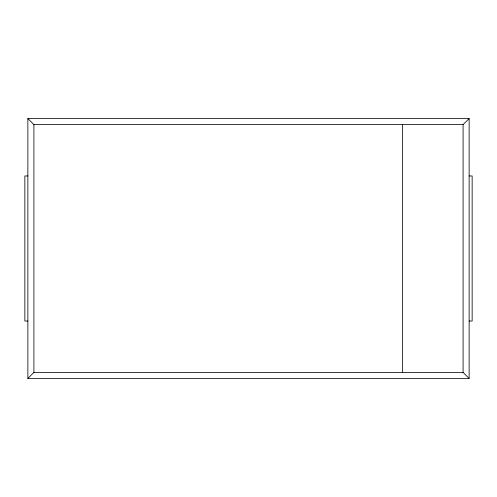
<?xml version="1.0" encoding="UTF-8"?>
<svg xmlns="http://www.w3.org/2000/svg" width="497" height="497" viewBox="0 0 497 497"><rect width="100%" height="100%" fill="white"/><g stroke="black" fill="none" stroke-linecap="round" stroke-linejoin="round"><path stroke-width="0.75" d="M27.869 378.459L33.914 372.415L463.086 372.415L469.131 378.459L469.131 118.541L27.869 118.541L27.869 378.459L469.131 378.459M27.869 118.541L33.914 124.585L463.086 124.585L469.131 118.541M27.869 175.963L24.85 175.963L24.85 321.037L27.869 321.037M469.131 175.963L472.15 175.963L472.15 321.037L469.131 321.037M463.086 124.585L463.086 372.415M402.638 124.585L402.638 372.415M33.914 124.585L33.914 372.415"/></g></svg>
